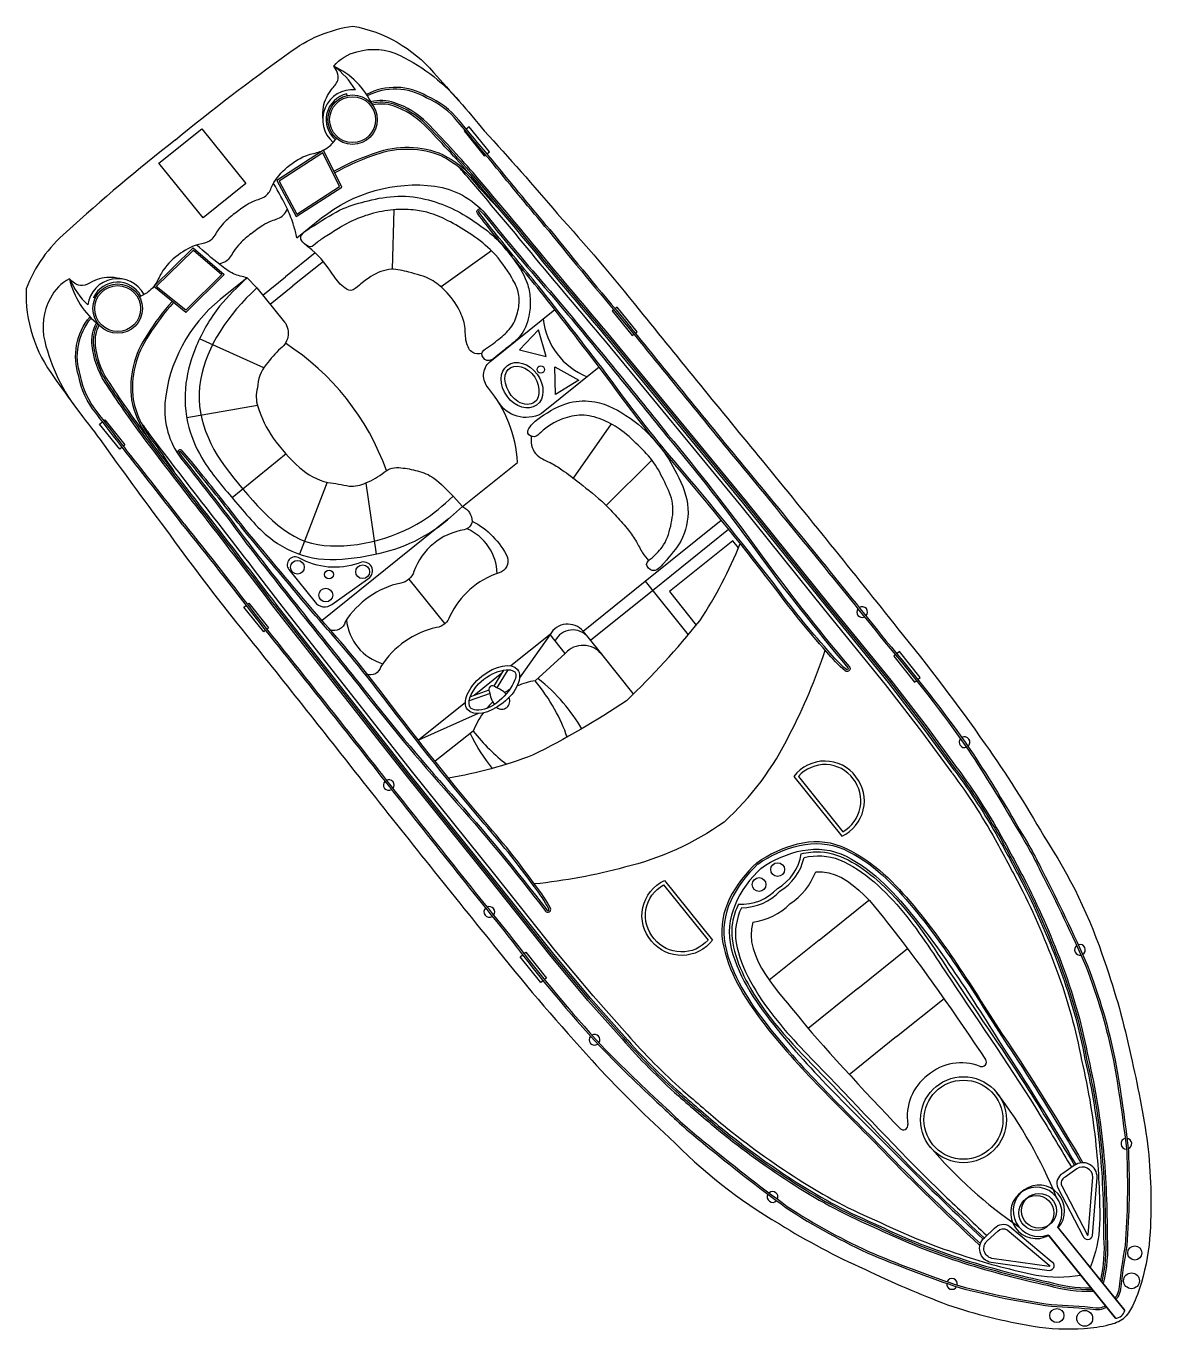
# Model space of a CAD drawing. Header units: metres. Extents: x 259555 to 261314, y 2175188 to 2177634.
# Drawn here: x 259804 to 259853.6, y 2176115.3 to 2176172.8 of the extents above; entities that cross this region are included whole.
import ezdxf

# ---------------------------------------------------------------- set-up
doc = ezdxf.new("R2010")
doc.units = ezdxf.units.M

msp = doc.modelspace()

# ---------------------------------------------------------------- linework, layer by layer
at = {"color": 32, "true_color": 0xcd6928}
for p, q in [((259818.195, 2176169.71), (259818.178, 2176169.785)), ((259820.245, 2176164.672), (259820.179, 2176162.046)), ((259816.787, 2176162.773), (259815.473, 2176161.717)), ((259824.56, 2176162.86), (259822.338, 2176161.273)), ((259817.142, 2176162.394), (259815.798, 2176161.313)), ((259814.467, 2176160.908), (259815.473, 2176161.717)), ((259814.794, 2176160.505), (259815.798, 2176161.313)), ((259807.082, 2176160.772), (259807.012, 2176160.805)), ((259814.517, 2176157.705), (259811.683, 2176158.975)), ((259814.237, 2176156.038), (259811.118, 2176155.499)), ((259829.835, 2176155.23), (259828.162, 2176152.837)), ((259815.496, 2176153.904), (259813.123, 2176151.969)), ((259831.63, 2176153.631), (259829.608, 2176151.636)), ((259817.314, 2176152.652), (259816.095, 2176149.478)), ((259819.01, 2176152.622), (259819.473, 2176149.488)), ((259822.678, 2176151.053), (259817.087, 2176146.556)), ((259831.332, 2176148.288), (259834.688, 2176150.987)), ((259831.655, 2176147.886), (259835.013, 2176150.587)), ((259820.918, 2176148.379), (259822.499, 2176146.413)), ((259827.138, 2176145.944), (259825.413, 2176144.556)), ((259827.138, 2176145.944), (259825.792, 2176144.027)), ((259827.808, 2176145.11), (259827.138, 2176145.944)), ((259825.019, 2176144.239), (259823.798, 2176143.258)), ((259824.664, 2176143.655), (259825.097, 2176144.368)), ((259824.795, 2176143.575), (259825.287, 2176144.384)), ((259824.445, 2176143.479), (259823.625, 2176143.198)), ((259823.404, 2176142.94), (259821.335, 2176141.277)), ((259824.495, 2176143.334), (259823.577, 2176143.019)), ((259823.971, 2176142.451), (259821.335, 2176141.277)), ((259839.006, 2176132.457), (259841.202, 2176134.223)), ((259839.006, 2176132.457), (259836.809, 2176130.69)), ((259840.715, 2176130.331), (259842.905, 2176132.093)), ((259840.715, 2176130.331), (259838.525, 2176128.57)), ((259842.424, 2176128.206), (259844.523, 2176129.894)), ((259842.424, 2176128.206), (259840.326, 2176126.519))]:
    msp.add_line(p, q, dxfattribs=at)
for points in [[(259810.616, 2176167.756, -0.01736), (259815.607, 2176171.577, -0.12634), (259818.446, 2176172.773, -0.172899), (259821.998, 2176170.728, -0.013884), (259824.234, 2176168.154, -0.008973), (259827.46, 2176164.507, -0.01509), (259831.067, 2176160.264, 0.002245), (259836.491, 2176153.611, -0.003342), (259842.478, 2176146.198, -0.016984), (259846.327, 2176141.109, -0.024546), (259848.912, 2176137.046, -0.067942), (259851.601, 2176131.486, -0.033948), (259852.747, 2176127.372, -0.022001), (259853.489, 2176123.477, -0.042872), (259853.6, 2176119.586, -0.059514), (259853.215, 2176117.368, -0.046364), (259852.82, 2176116.326, -0.104882), (259852.42, 2176115.778, -0.104882)], [(259817.598, 2176171.004, -0.164393), (259818.625, 2176171.638, -0.188684), (259820.524, 2176171.479, -0.10758), (259823.266, 2176169.31)], [(259827.128, 2176163.802, -0.002942), (259824.693, 2176166.741, 0.002013), (259823.129, 2176168.603, 0.130442), (259821.708, 2176169.68, 0.261246), (259819.045, 2176169.759, 0.209197)], [(259827.069, 2176163.752, -0.002941), (259824.633, 2176166.692, 0.002014), (259823.07, 2176168.554, 0.130992), (259821.674, 2176169.611, 0.261832), (259819.081, 2176169.691, 0.261832)], [(259845.117, 2176140.015), (259843.781, 2176141.847), (259842.18, 2176143.924), (259839.482, 2176147.236), (259835.805, 2176151.807), (259829.825, 2176159.07, -0.002601), (259826.537, 2176162.981, 0.004411), (259823.743, 2176166.308, 0.013009), (259821.716, 2176168.507, 0.113396), (259820.274, 2176169.394, 0.146005), (259819.243, 2176169.43, 1.595219)], [(259845.055, 2176139.969), (259843.72, 2176141.801), (259842.12, 2176143.877), (259839.422, 2176147.188), (259835.746, 2176151.759), (259829.766, 2176159.021, -0.002601), (259826.478, 2176162.932, 0.004411), (259823.685, 2176166.257, 0.013003), (259821.661, 2176168.453, 0.113337), (259820.25, 2176169.322, 0.144821), (259819.279, 2176169.359, 0.138987)], [(259844.993, 2176139.924), (259843.659, 2176141.755), (259842.06, 2176143.829), (259839.363, 2176147.139), (259835.686, 2176151.71), (259829.708, 2176158.972, -0.002601), (259826.419, 2176162.883, 0.00441), (259823.627, 2176166.207, 0.012997), (259821.607, 2176168.399, 0.113276), (259820.225, 2176169.249, 0.142458), (259819.312, 2176169.288, 0.142458)], [(259810.616, 2176167.756, 0.01736), (259805.814, 2176163.701, 0.12634), (259804.036, 2176161.184, 0.172899), (259805.272, 2176157.276, 0.013884), (259807.306, 2176154.54, 0.008973), (259810.178, 2176150.607, 0.01509), (259813.548, 2176146.174, -0.002245), (259818.883, 2176139.449, 0.003342), (259824.84, 2176132.012, 0.016984), (259828.985, 2176127.162, 0.024546), (259832.399, 2176123.765, 0.067942), (259837.253, 2176119.946, 0.033948), (259841.025, 2176117.945, 0.022001), (259844.671, 2176116.385, 0.042872), (259848.447, 2176115.442, 0.059514), (259850.697, 2176115.342, 0.046364), (259851.799, 2176115.505, 0.104882), (259852.42, 2176115.778, 0.104882)], [(259817.606, 2176166.368, -0.043195), (259819.26, 2176167.121, -0.183415), (259822.232, 2176167.187, -0.094511), (259823.609, 2176166.228)], [(259817.64, 2176166.3, -0.043334), (259819.287, 2176167.049, -0.18333), (259822.203, 2176167.116, -0.123985), (259823.892, 2176165.785, 0.015377), (259824.929, 2176164.672)], [(259844.869, 2176139.834), (259843.536, 2176141.663), (259841.939, 2176143.734), (259839.243, 2176147.043), (259835.567, 2176151.613), (259829.59, 2176158.873, -0.002601), (259826.3, 2176162.785, 0.00441), (259823.511, 2176166.107, 0.002867), (259823.076, 2176166.598, 0.002867)], [(259815.98, 2176163.437), (259817.065, 2176164.309, -0.202722), (259822.064, 2176165.715, -0.178768), (259824.278, 2176164.506, 0.010028), (259827.35, 2176160.85, -0.005356), (259832.337, 2176154.752, -0.016605), (259836.254, 2176149.725, 0.018921), (259840.334, 2176144.524, -0.925873), (259840.159, 2176144.333, -0.041202), (259839.335, 2176145.179, -0.024461), (259836.955, 2176148.128, 0.012888), (259832.344, 2176153.792, -0.019359), (259829.731, 2176157.174, 0.002375), (259826.71, 2176161.088, -0.006386), (259824.717, 2176163.525, -0.013656), (259823.939, 2176164.517, -0.862706), (259824.109, 2176164.688, 0.648089)], [(259824.059, 2176164.628, -0.016488), (259824.22, 2176164.457, 0.010023), (259827.291, 2176160.8, -0.005356), (259832.278, 2176154.704, -0.016607), (259836.192, 2176149.68, 0.018921), (259840.276, 2176144.474, 0.01143), (259840.278, 2176144.471, -0.913283), (259840.207, 2176144.393, -0.041174), (259839.394, 2176145.229, -0.024478), (259837.016, 2176148.174, 0.012889), (259832.403, 2176153.841, -0.019362), (259829.793, 2176157.219, 0.002377), (259826.769, 2176161.137, -0.006391), (259824.777, 2176163.573, -0.013664), (259824.001, 2176164.563, 0.000701), (259824.001, 2176164.563, -0.819976), (259824.059, 2176164.628, -0.819976)], [(259827.068, 2176163.753, 0.006424), (259830.414, 2176159.705, 0.002217), (259835.828, 2176153.065, -0.003368), (259841.89, 2176145.617, -0.024633), (259845.592, 2176140.843, -0.015038), (259847.694, 2176137.442, -0.025461), (259848.774, 2176135.496, -0.013839), (259850.773, 2176131.31, -0.040238), (259851.989, 2176127.149, -0.016715), (259852.567, 2176123.132, -0.029693), (259852.499, 2176119.002, 0.015234), (259852.216, 2176117.07, -0.134036), (259852.112, 2176116.768, -0.024879), (259852.048, 2176116.67, -0.024879)], [(259827.128, 2176163.802, 0.006425), (259830.473, 2176159.754, 0.002217), (259835.887, 2176153.114, -0.003368), (259841.949, 2176145.666, -0.024633), (259845.656, 2176140.886, -0.015037), (259847.759, 2176137.482, -0.025439), (259848.842, 2176135.531, -0.013843), (259850.844, 2176131.34, -0.040266), (259852.064, 2176127.164, -0.016729), (259852.644, 2176123.137, -0.029739), (259852.575, 2176118.992, 0.01525), (259852.293, 2176117.063, -0.132389), (259852.177, 2176116.727, -0.028442), (259852.097, 2176116.608, -0.028442)], [(259805.946, 2176161.633, 0.164393), (259805.107, 2176160.766, 0.188684), (259804.855, 2176158.877, 0.10758), (259806.385, 2176155.733)], [(259813.788, 2176161.673), (259812.599, 2176160.718, 0.202722), (259810.155, 2176156.136, 0.178768), (259810.86, 2176153.714, -0.010028), (259813.773, 2176149.931, 0.005356), (259818.659, 2176143.751, 0.016605), (259822.729, 2176138.848, -0.018921), (259826.935, 2176133.747, 0.925873), (259827.158, 2176133.877, 0.041202), (259826.509, 2176134.863, 0.024461), (259824.139, 2176137.821, -0.012888), (259819.595, 2176143.538, 0.019359), (259816.853, 2176146.816, -0.002375), (259813.677, 2176150.607, 0.006386), (259811.725, 2176153.075, 0.013656), (259810.922, 2176154.048, 0.862706), (259810.719, 2176153.919, -0.648089)], [(259813.788, 2176161.673), (259814.208, 2176161.226), (259815.377, 2176159.79, -0.448043), (259815.253, 2176158.559, 0.025561), (259814.618, 2176157.846, 0.15676), (259814.237, 2176156.818, 0.144288), (259814.248, 2176155.998, 0.079427), (259814.936, 2176154.605, 0.054179), (259816.094, 2176153.301, 0.127294), (259817.341, 2176152.646, -0.025195), (259818.284, 2176152.481, 0.112656), (259819.017, 2176152.625, 0.061652), (259819.825, 2176153.094, -0.222278), (259820.566, 2176153.293, -0.049109), (259821.29, 2176153.154, -0.09997), (259822.013, 2176152.838, -0.045992), (259822.865, 2176152.036), (259823.276, 2176151.58)], [(259810.472, 2176160.631, 0.043195), (259809.383, 2176159.177, 0.183415), (259808.681, 2176156.288, 0.094511), (259809.322, 2176154.737)], [(259810.532, 2176160.583, 0.043334), (259809.447, 2176159.135, 0.18333), (259808.756, 2176156.301, 0.123985), (259809.694, 2176154.366, -0.015377), (259810.559, 2176153.115)], [(259823.276, 2176151.58), (259825.705, 2176153.533, 0.158322), (259824.423, 2176156.808, -0.417676), (259824.48, 2176157.971), (259827.343, 2176160.274)], [(259810.937, 2176150.78, 0.002942), (259808.589, 2176153.789, -0.002013), (259807.105, 2176155.715, -0.130442), (259806.358, 2176157.334, -0.261246), (259806.852, 2176159.952, -0.209197)], [(259810.998, 2176150.827, 0.002941), (259808.649, 2176153.836, -0.002014), (259807.165, 2176155.763, -0.130992), (259806.432, 2176157.353, -0.261832), (259806.911, 2176159.903, -0.261832)], [(259830.313, 2176128.109), (259828.81, 2176129.806), (259827.124, 2176131.815), (259824.468, 2176135.161), (259820.792, 2176139.732), (259814.98, 2176147.131, 0.002601), (259811.866, 2176151.182, -0.004411), (259809.215, 2176154.624, -0.013009), (259807.502, 2176157.075, -0.113396), (259806.944, 2176158.674, -0.146005), (259807.131, 2176159.689, -1.595219)], [(259830.371, 2176128.16), (259828.868, 2176129.856), (259827.184, 2176131.864), (259824.528, 2176135.209), (259820.852, 2176139.78), (259815.041, 2176147.178, 0.002601), (259811.926, 2176151.229, -0.004411), (259809.277, 2176154.669, -0.013003), (259807.567, 2176157.117, -0.113337), (259807.021, 2176158.682, -0.144821), (259807.193, 2176159.638, -0.138987)], [(259830.428, 2176128.21), (259828.926, 2176129.906), (259827.243, 2176131.913), (259824.588, 2176135.257), (259820.912, 2176139.828), (259815.101, 2176147.225, 0.002601), (259811.987, 2176151.276, -0.00441), (259809.338, 2176154.715, -0.012997), (259807.631, 2176157.158, -0.113276), (259807.097, 2176158.69, -0.142458), (259807.254, 2176159.59, -0.142458)], [(259829.305, 2176157.73), (259826.758, 2176155.682, -0.406088), (259824.841, 2176156.228)], [(259830.543, 2176128.312), (259829.042, 2176130.006), (259827.362, 2176132.01), (259824.708, 2176135.352), (259821.032, 2176139.923), (259815.223, 2176147.319, 0.002601), (259812.108, 2176151.37, -0.00441), (259809.461, 2176154.807, -0.002867), (259809.075, 2176155.337, -0.002867)], [(259810.788, 2176153.955, 0.016488), (259810.921, 2176153.761, -0.010023), (259813.834, 2176149.977, 0.005356), (259818.719, 2176143.799, 0.016607), (259822.787, 2176138.899, -0.018921), (259826.996, 2176133.793, -0.01143), (259826.998, 2176133.79, 0.913283), (259827.09, 2176133.843, 0.041174), (259826.448, 2176134.817, 0.024478), (259824.08, 2176137.771, -0.012889), (259819.534, 2176143.492, 0.019362), (259816.795, 2176146.766, -0.002377), (259813.617, 2176150.559, 0.006391), (259811.665, 2176153.027, 0.013664), (259810.864, 2176153.998, -0.000701), (259810.864, 2176153.998, 0.819976), (259810.788, 2176153.955, 0.819976)], [(259823.276, 2176151.58, -0.291269), (259823.706, 2176150.924, -0.299867), (259823.358, 2176150.562, 0.273478), (259821.137, 2176148.712, -0.28657), (259820.555, 2176148.212, 0.198759), (259818.103, 2176146.503, -0.45148), (259817.446, 2176146.15, -1.463971)], [(259823.706, 2176150.94, -0.164009), (259825.261, 2176149.342, -0.407559), (259824.889, 2176148.658, 0.20466), (259822.717, 2176146.746, -0.28657), (259822.136, 2176146.247, 0.198759), (259819.684, 2176144.537, -0.45148), (259819.027, 2176144.185, -1.463971)], [(259810.937, 2176150.78, -0.006425), (259814.174, 2176146.645, -0.002217), (259819.498, 2176139.933, 0.003368), (259825.472, 2176132.415, 0.024633), (259829.347, 2176127.769, 0.015037), (259832.22, 2176124.984, 0.025439), (259833.894, 2176123.508, 0.013843), (259837.558, 2176120.654, 0.040266), (259841.375, 2176118.567, 0.016729), (259845.184, 2176117.137, 0.029739), (259849.247, 2176116.315, -0.01525), (259851.192, 2176116.178, 0.132389), (259851.545, 2176116.218, 0.028442), (259851.678, 2176116.271, 0.028442)], [(259810.997, 2176150.828, -0.006424), (259814.234, 2176146.692, -0.002217), (259819.558, 2176139.98, 0.003368), (259825.533, 2176132.462, 0.024633), (259829.402, 2176127.822, 0.015038), (259832.273, 2176125.04, 0.025461), (259833.942, 2176123.568, 0.013839), (259837.602, 2176120.717, 0.040238), (259841.406, 2176118.638, 0.016715), (259845.206, 2176117.211, 0.029693), (259849.254, 2176116.392, -0.015234), (259851.202, 2176116.254, 0.134036), (259851.519, 2176116.291, 0.024879), (259851.629, 2176116.333, 0.024879)], [(259830.508, 2176143.022, 0.033687), (259833.743, 2176146.55, 0.051879), (259835.523, 2176149.952, 1.92312)], [(259828.816, 2176145.818), (259828.598, 2176146.089, 0.516839), (259827.138, 2176145.944, 0.282905)], [(259829.419, 2176145.068), (259828.816, 2176145.818, 0.545737), (259827.363, 2176145.664, 0.282905)], [(259830.809, 2176143.339), (259829.419, 2176145.068, 0.462925), (259827.808, 2176145.11), (259826.481, 2176143.904)], [(259834.811, 2176137.672, 0.096403), (259837.702, 2176141.527, 0.040538), (259839.272, 2176145.25, 1.92312)], [(259830.508, 2176143.022, -0.033687), (259826.369, 2176140.619, -0.051879), (259822.665, 2176139.61, -1.92312)], [(259837.894, 2176139.681), (259840.01, 2176137.049, 0.483063), (259840.63, 2176139.669, 0.50024), (259837.894, 2176139.681, 0.418424)], [(259844.87, 2176139.832, -0.031581), (259846.77, 2176136.899, -0.00492), (259847.876, 2176134.833, -0.028426), (259849.491, 2176131.107, -0.042959), (259850.576, 2176127.175, -0.035411), (259851.237, 2176123.149, -0.028829), (259851.374, 2176119.95, -0.092336), (259850.954, 2176118.029, -0.080328)], [(259844.993, 2176139.923, -0.031588), (259846.905, 2176136.974, -0.004924), (259848.012, 2176134.903, -0.028433), (259849.635, 2176131.16, -0.042917), (259850.727, 2176127.207, -0.035379), (259851.39, 2176123.163, -0.02413), (259851.551, 2176119.351, -0.075408), (259851.406, 2176117.468, -0.075408)], [(259845.055, 2176139.969, -0.031592), (259846.972, 2176137.011, -0.004926), (259848.08, 2176134.938, -0.028436), (259849.707, 2176131.187, -0.042895), (259850.802, 2176127.223, -0.035363), (259851.467, 2176123.17, -0.024111), (259851.628, 2176119.354, -0.077658), (259851.467, 2176117.392, -0.077658)], [(259845.117, 2176140.015, -0.031596), (259847.039, 2176137.048, -0.004928), (259848.149, 2176134.973, -0.02844), (259849.779, 2176131.213, -0.042875), (259850.877, 2176127.238, -0.035347), (259851.543, 2176123.177, -0.024093), (259851.704, 2176119.356, -0.079837), (259851.528, 2176117.316)], [(259834.811, 2176137.672, -0.096403), (259830.426, 2176135.675, -0.040538), (259826.453, 2176134.94, -1.92312)], [(259832.188, 2176135.092), (259834.305, 2176132.46, -0.483063), (259831.613, 2176132.417, -0.50024), (259832.188, 2176135.092, -0.418424)], [(259830.313, 2176128.109, 0.031596), (259832.799, 2176125.595, 0.004928), (259834.587, 2176124.066, 0.02844), (259837.91, 2176121.667, 0.042875), (259841.557, 2176119.743, 0.035347), (259845.382, 2176118.221, 0.024093), (259849.078, 2176117.244, 0.079837), (259851.109, 2176116.98)], [(259830.371, 2176128.159, 0.031592), (259832.849, 2176125.653, 0.004926), (259834.636, 2176124.125, 0.028436), (259837.951, 2176121.732, 0.042895), (259841.589, 2176119.813, 0.035363), (259845.405, 2176118.294, 0.024111), (259849.097, 2176117.319, 0.077658), (259851.048, 2176117.055, 0.077658)], [(259830.429, 2176128.209, 0.031588), (259832.9, 2176125.71, 0.004924), (259834.685, 2176124.184, 0.028433), (259837.993, 2176121.796, 0.042917), (259841.62, 2176119.883, 0.035379), (259845.428, 2176118.367, 0.02413), (259849.116, 2176117.393, 0.075408), (259850.987, 2176117.131, 0.075408)], [(259830.545, 2176128.31, 0.031581), (259833.001, 2176125.826, 0.00492), (259834.783, 2176124.303, 0.028426), (259838.076, 2176121.925, 0.042959), (259841.683, 2176120.023, 0.035411), (259845.474, 2176118.514, 0.028829), (259848.57, 2176117.694, 0.092336), (259850.535, 2176117.692, 0.080328)], [(259850.257, 2176122.528), (259849.749, 2176122.176, 0.382221), (259849.527, 2176121.54), (259850.637, 2176119.426, 0.786544), (259851.066, 2176119.427), (259851.265, 2176122, 0.616464), (259850.257, 2176122.528, 3.844907)], [(259846.291, 2176119.338), (259846.743, 2176119.759, -0.382221), (259847.413, 2176119.839), (259849.239, 2176118.301, -0.786544), (259849.146, 2176117.883), (259846.59, 2176118.24, -0.616464), (259846.291, 2176119.338, -3.844907)]]:
    msp.add_lwpolyline(points, format="xyb", dxfattribs=at)
for points in [[(259811.776, 2176168.241), (259813.719, 2176165.825), (259811.837, 2176164.311), (259809.893, 2176166.727)], [(259815.096, 2176165.962), (259815.947, 2176164.376), (259817.954, 2176165.667), (259817.144, 2176167.3)], [(259815.197, 2176165.936), (259815.975, 2176164.485), (259817.855, 2176165.694), (259817.114, 2176167.189)], [(259811.408, 2176162.995), (259812.774, 2176161.824), (259811.083, 2176160.14), (259809.661, 2176161.282)], [(259811.411, 2176162.891), (259812.661, 2176161.82), (259811.077, 2176160.243), (259809.776, 2176161.288)], [(259826.971, 2176158.201), (259826.634, 2176159.372), (259825.788, 2176158.494)], [(259827.343, 2176157.738), (259828.415, 2176157.158), (259827.376, 2176156.52)]]:
    msp.add_lwpolyline(points, close=True, dxfattribs=at)
for points in [[(259823.387, 2176168.179), (259823.346, 2176168.146), (259824.233, 2176167.044), (259824.297, 2176167.095)], [(259824.357, 2176167.143), (259824.464, 2176167.23), (259823.578, 2176168.332), (259823.447, 2176168.227)], [(259829.945, 2176160.259), (259829.884, 2176160.211), (259830.761, 2176159.121), (259830.837, 2176159.182)], [(259830.896, 2176159.23), (259830.974, 2176159.292), (259830.097, 2176160.382), (259830.005, 2176160.308)], [(259808.268, 2176154.204), (259808.16, 2176154.117), (259807.273, 2176155.219), (259807.404, 2176155.325)], [(259807.464, 2176155.373), (259807.505, 2176155.406), (259808.391, 2176154.303), (259808.327, 2176154.252)], [(259835.448, 2176149.766), (259835.198, 2176150.078), (259832.404, 2176147.831), (259833.589, 2176146.358)], [(259828.598, 2176146.089), (259831.332, 2176148.288), (259833.232, 2176145.926)], [(259828.921, 2176145.687), (259831.655, 2176147.886)], [(259814.594, 2176146.119), (259814.517, 2176146.057), (259813.641, 2176147.147), (259813.733, 2176147.221)], [(259813.793, 2176147.269), (259813.853, 2176147.318), (259814.73, 2176146.228), (259814.654, 2176146.167)], [(259842.372, 2176145.047), (259842.294, 2176144.984), (259843.211, 2176143.844), (259843.298, 2176143.914)], [(259843.357, 2176143.962), (259843.461, 2176144.046), (259842.544, 2176145.185), (259842.432, 2176145.095)], [(259823.751, 2176141.676), (259822.066, 2176140.355)], [(259826.835, 2176130.674), (259826.731, 2176130.59), (259825.814, 2176131.73), (259825.926, 2176131.82)], [(259825.986, 2176131.868), (259826.065, 2176131.932), (259826.981, 2176130.792), (259826.895, 2176130.722)], [(259852.068, 2176115.786), (259849.106, 2176119.47)], [(259849.129, 2176119.441), (259852.068, 2176115.786)], [(259852.487, 2176116.123), (259849.525, 2176119.807)], [(259849.548, 2176119.778), (259852.487, 2176116.123)]]:
    msp.add_lwpolyline(points, dxfattribs=at)
for points in [[(259819.188, 2176148.458, 0.917705), (259818.682, 2176149.071, -0.209704), (259816.083, 2176149.308, 0.850912), (259815.623, 2176148.807), (259816.778, 2176147.371, 0.435659), (259817.518, 2176147.271)], [(259838.091, 2176139.68), (259840.051, 2176137.243, 0.460147), (259840.508, 2176139.576, 0.47706)], [(259832.146, 2176134.899), (259834.106, 2176132.462, -0.460147), (259831.73, 2176132.516, -0.47706)], [(259850.367, 2176122.371), (259849.849, 2176122.013, 0.383069), (259849.702, 2176121.62), (259850.823, 2176119.484, 0.853636), (259850.876, 2176119.464), (259851.074, 2176122.009, 0.613527)], [(259846.42, 2176119.197), (259846.882, 2176119.626, -0.383069), (259847.296, 2176119.686), (259849.142, 2176118.132, -0.853636), (259849.15, 2176118.076), (259846.623, 2176118.429, -0.613527)]]:
    msp.add_lwpolyline(points, format="xyb", close=True, dxfattribs=at)
for centre, radius in [((259818.431, 2176168.646), 1.09), ((259818.431, 2176168.646), 1.013), ((259808.071, 2176160.313), 1.09), ((259808.071, 2176160.313), 1.013), ((259826.729, 2176157.626), 0.163), ((259815.999, 2176148.905), 0.304), ((259817.394, 2176148.587), 0.197), ((259818.876, 2176148.711), 0.304), ((259817.249, 2176147.679), 0.304), ((259837.175, 2176135.572), 0.305), ((259836.356, 2176134.913), 0.305), ((259845.37, 2176124.543), 1.896), ((259845.37, 2176124.543), 1.896), ((259845.37, 2176124.543), 1.743), ((259845.37, 2176124.543), 1.743), ((259848.581, 2176120.432), 0.771), ((259848.697, 2176120.525), 0.771), ((259852.924, 2176118.669), 0.313), ((259852.778, 2176117.441), 0.349), ((259849.488, 2176115.906), 0.313), ((259850.718, 2176115.785), 0.349)]:
    msp.add_circle(centre, radius, dxfattribs=at)
for centre, radius, start, end in [((259816.12, 2176167.813), 3.517, 24.80412, 65.13974), ((259815.539, 2176168.152), 3.517, 30.93383, 54.16637), ((259818.431, 2176168.646), 1.32, 84.58104, 229.48264), ((259818.431, 2176168.646), 1.167, 102.53276, 229.48264), ((259809.38, 2176162.392), 3.517, 192.47717, 232.81279), ((259809.173, 2176163.032), 3.517, 203.45054, 226.68308), ((259808.071, 2176160.313), 1.32, 28.13427, 173.03587), ((259808.071, 2176160.313), 1.167, 28.13427, 155.08415), ((259829.938, 2176160.205), 3.124, 186.27701, 248.16449), ((259809.414, 2176149.402), 11.166, 19.70797, 57.18055), ((259822.569, 2176148.553), 2.243, 2.00847, 66.21263), ((259840.903, 2176146.932), 0.237, 142.59785, 295.17838), ((259840.903, 2176146.932), 0.237, 313.83856, 123.93767), ((259820.394, 2176146.804), 2.243, 185.43291, 253.5804), ((259824.6, 2176143.511), 0.166, 38.80845, 218.80845), ((259824.313, 2176142.446), 1.241, 44.41098, 70.40384), ((259827.063, 2176140.404), 3.548, 118.75757, 122.99748), ((259827.063, 2176140.404), 3.548, 99.43343, 112.78444), ((259827.063, 2176140.404), 3.548, 133.71095, 140.05026), ((259825.701, 2176143.563), 1.241, 187.21307, 214.85316), ((259825.015, 2176142.992), 0.347, 229.61075, 27.95632), ((259824.313, 2176142.446), 1.241, 34.92389, 35.1932), ((259827.063, 2176140.404), 3.548, 144.24265, 158.99846), ((259825.701, 2176143.563), 1.241, 222.42371, 222.69302), ((259845.416, 2176141.191), 0.237, 139.19349, 291.46912), ((259845.416, 2176141.191), 0.237, 310.12802, 120.5346), ((259820.028, 2176139.302), 0.237, 134.90379, 301.40626), ((259820.028, 2176139.302), 0.237, 320.03046, 116.27959), ((259836.093, 2176136.597), 2.146, 300.09691, 351.30403), ((259836.093, 2176136.597), 2.3, 300.09691, 347.84667), ((259836.139, 2176136.482), 2.894, 303.08197, 339.68431), ((259835.586, 2176136.19), 2.146, 266.31287, 317.52), ((259835.586, 2176136.19), 2.3, 269.77024, 317.52), ((259824.46, 2176133.707), 0.237, 133.67923, 303.77835), ((259824.46, 2176133.707), 0.237, 322.43853, 115.01906), ((259835.689, 2176136.12), 2.894, 277.9326, 314.53493), ((259850.505, 2176132.034), 0.237, 127.15503, 281.78924), ((259850.505, 2176132.034), 0.237, 300.4243, 108.51997), ((259829.1, 2176128.069), 0.237, 137.0823, 307.48889), ((259829.1, 2176128.069), 0.237, 326.14778, 118.42342), ((259845.276, 2176124.771), 2.281, 68.74768, 130.5488), ((259846.178, 2176127.084), 0.202, 248.00306, 34.4708), ((259845.168, 2176124.685), 2.281, 127.06811, 188.86922), ((259830.804, 2176113.551), 20.143, 22.13584, 37.20665), ((259842.715, 2176124.299), 0.202, 223.14611, 9.61385), ((259859.23, 2176136.413), 20.143, 220.41026, 235.48107), ((259852.553, 2176123.483), 0.237, 102.8187, 270.40111), ((259852.553, 2176123.483), 0.237, 289.03888, 84.18093), ((259848.697, 2176120.525), 1.132, 318.69243, 291.14198), ((259836.953, 2176121.135), 0.237, 149.09693, 317.1926), ((259836.953, 2176121.135), 0.237, 335.82766, 130.46188), ((259848.581, 2176120.432), 1.132, 326.47492, 298.92448), ((259844.865, 2176117.3), 0.237, 173.43598, 328.57803), ((259844.865, 2176117.3), 0.237, 347.2158, 154.79821), ((259852.046, 2176116.242), 0.456, 272.71581, 344.9011), ((259852.046, 2176116.242), 0.456, 272.71581, 344.9011)]:
    msp.add_arc(centre, radius, start, end, dxfattribs=at)
for centre, major_axis, ratio in [((259825.905, 2176156.934), (0.642, -0.875), 0.758117), ((259824.6, 2176143.511), (-1.099, -0.884), 0.533092)]:
    msp.add_ellipse(centre, major_axis=major_axis, ratio=ratio, dxfattribs=at)
for start_param, end_param in [(0.830012, 1.576846), (4.712389, 5.232342)]:
    msp.add_ellipse((259825.124, 2176142.78), major_axis=(2.597, -3.229), ratio=0.425319, start_param=start_param, end_param=end_param, dxfattribs=at)
for points in [[(259817.113, 2176168.712), (259817.146, 2176169.205), (259817.506, 2176169.982), (259817.774, 2176170.371), (259817.75, 2176170.747), (259817.598, 2176171.004)], [(259813.227, 2176164.51), (259813.75, 2176164.887), (259814.138, 2176165.08), (259814.653, 2176165.324), (259814.901, 2176165.751), (259815.553, 2176166.547), (259816.491, 2176167.098), (259817.062, 2176167.262), (259817.37, 2176167.442), (259817.721, 2176167.819)], [(259815.98, 2176163.437), (259815.833, 2176163.981), (259815.571, 2176164.665), (259814.947, 2176165.835)], [(259824.134, 2176158.327), (259823.74, 2176158.37), (259823.449, 2176158.828), (259823.381, 2176159.518), (259823.145, 2176160.226), (259822.515, 2176161.104), (259821.899, 2176161.584), (259820.912, 2176161.919), (259820.144, 2176162.045), (259819.243, 2176161.731), (259818.732, 2176161.346), (259818.352, 2176161.117), (259818.027, 2176161.266), (259817.548, 2176161.83), (259816.627, 2176162.911), (259816.142, 2176163.433), (259816.721, 2176163.97), (259818.017, 2176164.722), (259819.12, 2176165.07), (259820.421, 2176165.27), (259821.783, 2176165.103), (259822.929, 2176164.67), (259823.916, 2176164.079), (259824.805, 2176163.356), (259825.572, 2176162.434), (259826.153, 2176161.362), (259826.264, 2176160.682), (259826.206, 2176159.985), (259825.787, 2176159.065), (259825.336, 2176158.66), (259824.753, 2176158.192), (259824.355, 2176158.026), (259824.134, 2176158.327), (259824.377, 2176158.596), (259825.025, 2176159.086), (259825.497, 2176159.609), (259825.742, 2176160.308), (259825.755, 2176160.965), (259825.452, 2176161.674), (259824.611, 2176162.808), (259823.69, 2176163.563), (259822.743, 2176164.135), (259821.874, 2176164.514), (259821.208, 2176164.65), (259820.357, 2176164.68), (259819.359, 2176164.518), (259818.652, 2176164.283), (259817.885, 2176163.897), (259817.29, 2176163.521), (259816.88, 2176163.239), (259816.559, 2176163.042), (259816.347, 2176163.138)], [(259813.227, 2176164.51), (259812.746, 2176164.08), (259812.474, 2176163.742), (259812.126, 2176163.291), (259811.655, 2176163.14), (259810.738, 2176162.675), (259809.999, 2176161.876), (259809.716, 2176161.354), (259809.474, 2176161.091), (259809.031, 2176160.829)], [(259813.788, 2176161.673), (259813.184, 2176161.851), (259812.572, 2176162.253), (259811.563, 2176163.114)], [(259808.289, 2176161.615), (259807.801, 2176161.688), (259806.964, 2176161.503), (259806.527, 2176161.326), (259806.165, 2176161.429), (259805.946, 2176161.633)], [(259813.788, 2176161.673), (259812.569, 2176160.415), (259811.539, 2176158.65), (259811.084, 2176157.022), (259811.213, 2176155.071), (259811.888, 2176153.559), (259813.275, 2176151.791), (259814.928, 2176150.093), (259816.663, 2176149.325), (259818.763, 2176149.355), (259820.506, 2176149.784), (259822.2, 2176150.678), (259823.276, 2176151.58)], [(259831.855, 2176149.53), (259831.637, 2176149.327), (259831.397, 2176149.03), (259831.635, 2176148.769), (259832.158, 2176149.093), (259832.9, 2176150.059), (259833.222, 2176151.498), (259832.734, 2176153.026), (259831.948, 2176154.271), (259830.666, 2176155.481), (259829.116, 2176156.201), (259828.011, 2176156.168), (259826.724, 2176155.526), (259826.255, 2176155.103), (259826.16, 2176154.819), (259826.449, 2176154.664), (259826.728, 2176154.848), (259827.689, 2176155.447), (259828.527, 2176155.612), (259829.417, 2176155.425), (259830.192, 2176155.007), (259831.025, 2176154.289), (259831.722, 2176153.508), (259832.195, 2176152.661), (259832.541, 2176151.714), (259832.459, 2176150.723), (259832.077, 2176149.79), (259831.855, 2176149.53)], [(259826.305, 2176154.689), (259826.32, 2176154.296), (259826.504, 2176153.916), (259827.147, 2176153.519), (259827.664, 2176153.204), (259828.434, 2176152.625), (259829.549, 2176151.694), (259830.074, 2176151.141), (259830.595, 2176150.544), (259830.945, 2176150.034), (259831.218, 2176149.542), (259831.487, 2176149.199)]]:
    msp.add_spline(points, degree=3, dxfattribs=at)
for points, knots in [([(259813.948, 2176163.613), (259814.119, 2176163.746), (259814.404, 2176163.968), (259814.888, 2176164.215), (259815.363, 2176164.33), (259815.503, 2176164.6), (259815.552, 2176164.704)], [0, 0, 0, 0, 0.00840925, 0.01405459, 0.02148076, 0.02583256, 0.02583256, 0.02583256, 0.02583256]), ([(259813.948, 2176163.613), (259813.781, 2176163.475), (259813.503, 2176163.244), (259813.158, 2176162.824), (259812.944, 2176162.385), (259812.651, 2176162.306), (259812.538, 2176162.28)], [0, 0, 0, 0, 0.00840925, 0.01405459, 0.02148076, 0.02583256, 0.02583256, 0.02583256, 0.02583256]), ([(259814.208, 2176161.226), (259812.928, 2176160.022), (259811.992, 2176158.678), (259811.456, 2176155.622), (259812.101, 2176154.142), (259814.291, 2176151.52), (259815.426, 2176150.138), (259818.361, 2176149.676), (259820.17, 2176150.109), (259821.991, 2176151.256), (259822.412, 2176151.627), (259822.865, 2176152.036)], [0, 0, 0, 0, 0.0684102, 0.0684102, 0.1368204, 0.1368204, 0.2052306, 0.2052306, 0.2736407, 0.2736407, 0.2974604, 0.2974604, 0.2974604, 0.2974604]), ([(259826.456, 2176156.183), (259826.747, 2176156.396), (259826.724, 2176157.054), (259825.952, 2176157.861), (259825.397, 2176157.863), (259825.027, 2176157.178), (259825.274, 2176156.475), (259825.995, 2176156.051), (259826.28, 2176156.054), (259826.456, 2176156.183)], [0, 0, 0, 0, 1.743273, 1.743273, 3.486547, 3.486547, 5.22982, 5.22982, 6.283185, 6.283185, 6.283185, 6.283185]), ([(259823.62, 2176142.723), (259823.72, 2176142.599), (259824.009, 2176142.553), (259825.097, 2176142.973), (259825.743, 2176143.937), (259825.487, 2176144.538), (259824.576, 2176144.375), (259823.593, 2176143.348), (259823.491, 2176142.884), (259823.62, 2176142.723)], [0, 0, 0, 0, 1.031451, 1.031451, 2.992455, 2.992455, 4.95346, 4.95346, 6.283185, 6.283185, 6.283185, 6.283185]), ([(259836.255, 2176135.877), (259837.346, 2176136.614), (259838.718, 2176137.111), (259841.219, 2176136.093), (259842.216, 2176135.108), (259844.77, 2176132.109), (259846.029, 2176129.893), (259848.576, 2176126.078), (259849.595, 2176124.401), (259850.636, 2176122.647)], [0, 0, 0, 0, 0.0462196, 0.0462196, 0.0924392, 0.0924392, 0.1947325, 0.1947325, 0.2709084, 0.2709084, 0.2709084, 0.2709084]), ([(259836.298, 2176135.814), (259837.421, 2176136.572), (259838.827, 2176137.028), (259841.349, 2176135.908), (259842.335, 2176134.872), (259844.862, 2176131.828), (259846.137, 2176129.612), (259848.606, 2176125.88), (259849.566, 2176124.299), (259850.55, 2176122.643)], [0, 0, 0, 0, 0.0480884, 0.0480884, 0.0961768, 0.0961768, 0.1985377, 0.1985377, 0.2704106, 0.2704106, 0.2704106, 0.2704106]), ([(259836.427, 2176135.623), (259837.574, 2176136.397), (259838.953, 2176136.782), (259841.444, 2176135.541), (259842.412, 2176134.447), (259844.927, 2176131.312), (259846.254, 2176129.052), (259848.617, 2176125.419), (259849.48, 2176123.994), (259850.328, 2176122.57)], [0, 0, 0, 0, 0.0508337, 0.0508337, 0.1016674, 0.1016674, 0.2060328, 0.2060328, 0.2709084, 0.2709084, 0.2709084, 0.2709084]), ([(259838.214, 2176136.273), (259838.5, 2176136.341), (259839.732, 2176136.489), (259842.469, 2176134.64), (259844.889, 2176130.78), (259847.816, 2176126.638), (259849.551, 2176123.725), (259850.262, 2176122.531)], [0.0234044, 0.0234044, 0.0234044, 0.0234044, 0.0350942, 0.0739111, 0.138251, 0.2165713, 0.2709084, 0.2709084, 0.2709084, 0.2709084]), ([(259838.341, 2176136.113), (259838.871, 2176136.22), (259839.39, 2176136.21), (259840.976, 2176135.572), (259841.955, 2176134.611), (259843.492, 2176132.753), (259844.123, 2176131.743), (259846.134, 2176128.728), (259847.536, 2176126.728), (259849.251, 2176123.928), (259849.69, 2176123.191), (259850.13, 2176122.453)], [0.0248254, 0.0248254, 0.0248254, 0.0248254, 0.0474598, 0.0474598, 0.0949196, 0.0949196, 0.1423794, 0.1423794, 0.237299, 0.237299, 0.2709084, 0.2709084, 0.2709084, 0.2709084]), ([(259836.255, 2176135.877), (259835.301, 2176134.969), (259834.521, 2176133.736), (259834.979, 2176131.075), (259835.728, 2176129.89), (259838.109, 2176126.752), (259840.004, 2176125.047), (259843.184, 2176121.741), (259844.604, 2176120.386), (259846.093, 2176118.993)], [0, 0, 0, 0, 0.0462196, 0.0462196, 0.0924392, 0.0924392, 0.1947325, 0.1947325, 0.2709084, 0.2709084, 0.2709084, 0.2709084]), ([(259836.308, 2176135.822), (259835.326, 2176134.887), (259834.579, 2176133.612), (259835.133, 2176130.908), (259835.933, 2176129.723), (259838.364, 2176126.602), (259840.255, 2176124.881), (259843.37, 2176121.67), (259844.709, 2176120.393), (259846.116, 2176119.077)], [0, 0, 0, 0, 0.0480884, 0.0480884, 0.0961768, 0.0961768, 0.1985377, 0.1985377, 0.2704106, 0.2704106, 0.2704106, 0.2704106]), ([(259836.466, 2176135.655), (259835.464, 2176134.7), (259834.792, 2176133.436), (259835.47, 2176130.737), (259836.331, 2176129.557), (259838.854, 2176126.428), (259840.777, 2176124.647), (259843.819, 2176121.56), (259845.025, 2176120.412), (259846.234, 2176119.278)], [0, 0, 0, 0, 0.0508337, 0.0508337, 0.1016674, 0.1016674, 0.2060328, 0.2060328, 0.2709084, 0.2709084, 0.2709084, 0.2709084]), ([(259838.853, 2176135.477), (259840.445, 2176135.63), (259841.75, 2176133.522), (259843.312, 2176131.62), (259845.161, 2176128.968), (259846.347, 2176127.194)], [0.0313661, 0.0313661, 0.0313661, 0.0313661, 0.1084744, 0.1084744, 0.1920729, 0.1920729, 0.1920729, 0.1920729]), ([(259835.448, 2176134.048), (259835.32, 2176133.784), (259834.912, 2176132.613), (259836.131, 2176129.543), (259839.381, 2176126.351), (259842.8, 2176122.604), (259845.273, 2176120.284), (259846.287, 2176119.334)], [0.0234044, 0.0234044, 0.0234044, 0.0234044, 0.0350942, 0.0739111, 0.138251, 0.2165713, 0.2709084, 0.2709084, 0.2709084, 0.2709084]), ([(259835.577, 2176133.89), (259835.359, 2176133.396), (259835.257, 2176132.887), (259835.541, 2176131.201), (259836.27, 2176130.038), (259837.755, 2176128.138), (259838.606, 2176127.306), (259841.12, 2176124.695), (259842.772, 2176122.896), (259845.139, 2176120.621), (259845.765, 2176120.034), (259846.392, 2176119.446)], [0.0248254, 0.0248254, 0.0248254, 0.0248254, 0.0474598, 0.0474598, 0.0949196, 0.0949196, 0.1423794, 0.1423794, 0.237299, 0.237299, 0.2709084, 0.2709084, 0.2709084, 0.2709084]), ([(259836.088, 2176133.253), (259835.598, 2176131.731), (259837.377, 2176130.004), (259838.899, 2176128.071), (259841.094, 2176125.696), (259842.572, 2176124.158)], [0.0313661, 0.0313661, 0.0313661, 0.0313661, 0.1084744, 0.1084744, 0.1920729, 0.1920729, 0.1920729, 0.1920729])]:
    msp.add_open_spline(points, degree=3, knots=knots, dxfattribs=at)
for points in [[(259828.535, 2176141.784), (259828.083, 2176142.553), (259827.45, 2176143.339), (259826.601, 2176144.001)], [(259824.603, 2176140.035), (259824.232, 2176140.488), (259823.89, 2176141.008), (259823.61, 2176141.595)]]:
    msp.add_open_spline(points, degree=3, dxfattribs=at)

doc.saveas('drawing.dxf')
